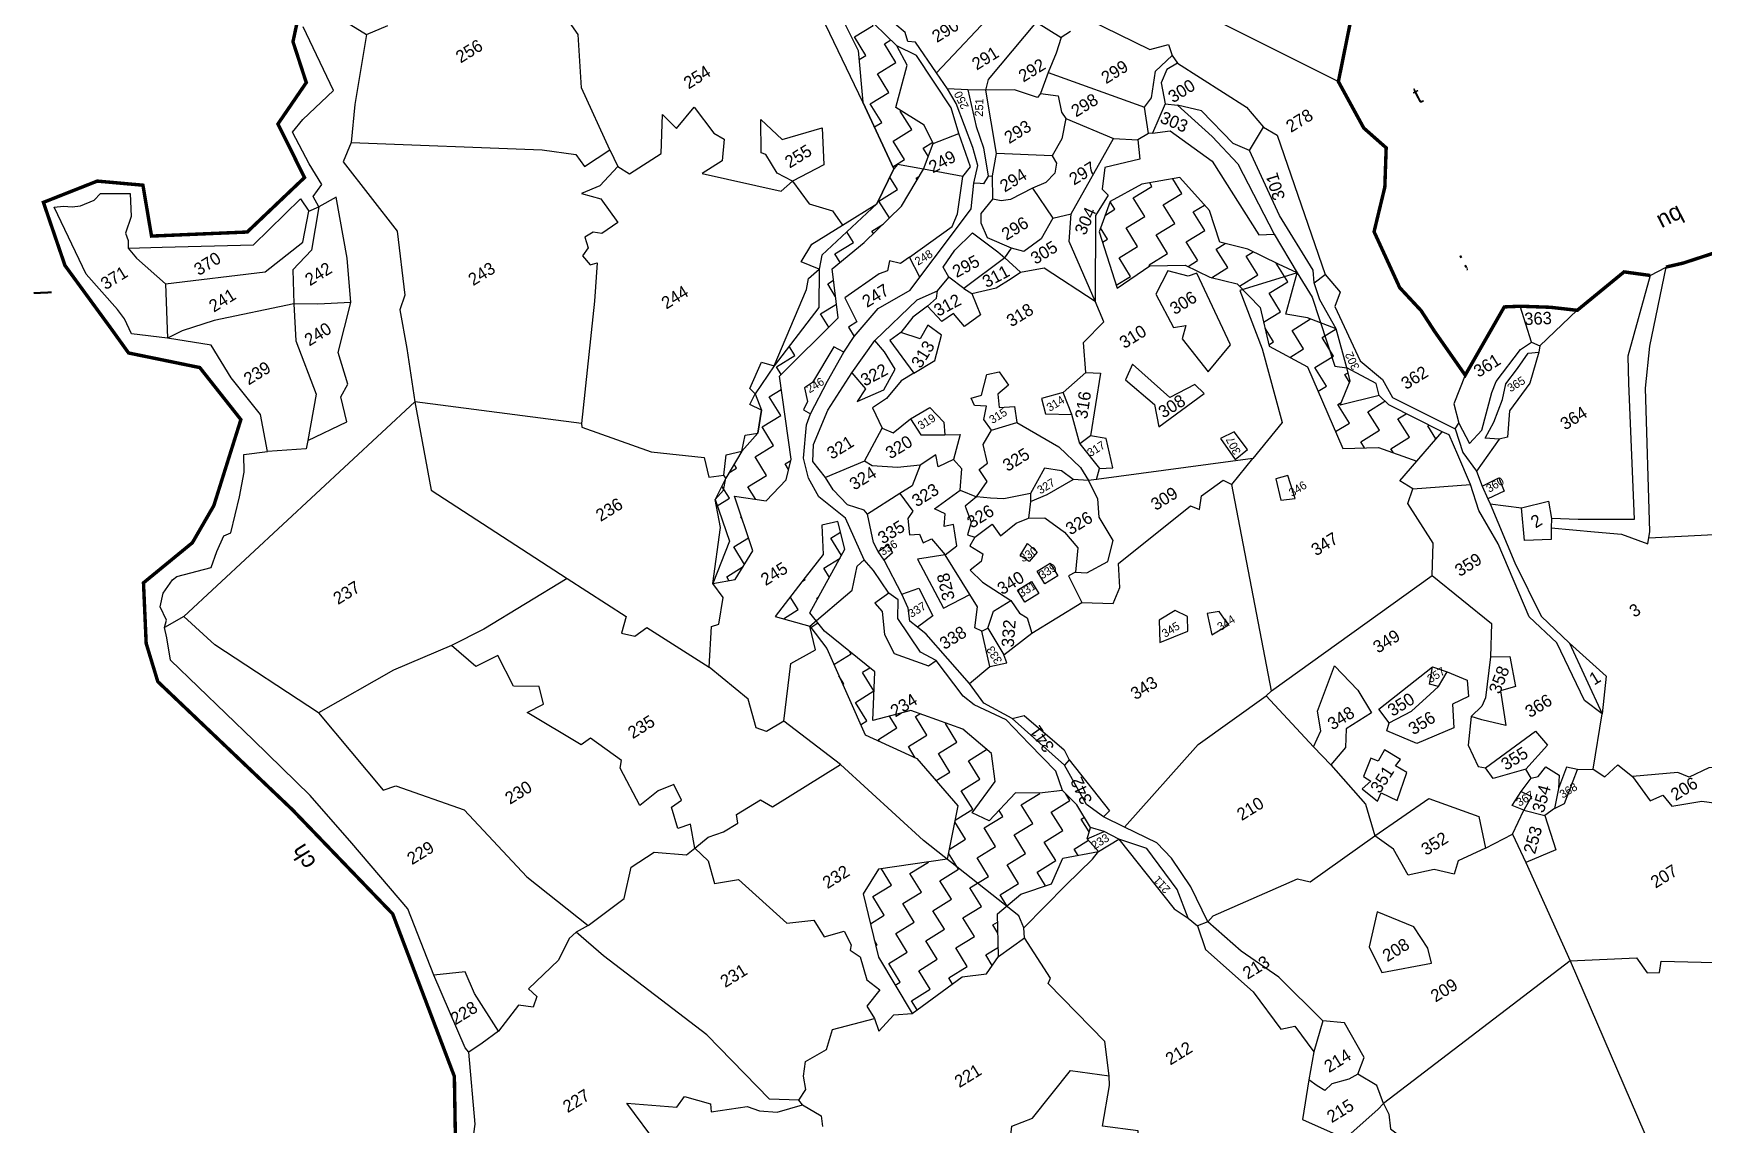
# Model space of a CAD drawing. Header units: metres. Extents: x 319666 to 326423, y 1825621 to 1831072.
# Drawn here: x 319708 to 322307, y 1828249 to 1829948 of the extents above; entities that cross this region are included whole.
import ezdxf

# ---------------------------------------------------------------- set-up
doc = ezdxf.new("R2010")
doc.units = ezdxf.units.M
doc.header["$MEASUREMENT"] = 0
doc.linetypes.add('DASHDOT', pattern=[1, 0.5, -0.25, 0, -0.25])
for name, color, linetype in [('OFF', 1, 'Continuous'), ('POLY_HATCH', 12, 'Continuous'), ('POLY_PARCEL', 6, 'Continuous'), ('POLY_ROAD', 30, 'Continuous'), ('POLY_WATER', 4, 'Continuous'), ('TEXT_MAPOUT', 7, 'Continuous'), ('TEXT_PARCEL', 7, 'Continuous'), ('V_BOUND_LINE', 7, 'Continuous'), ('V_BOUND_STREAM_LINE', 7, 'DASHDOT')]:
    doc.layers.add(name, color=color, linetype=linetype)
doc.styles.add('TEXT _PARCEL', font='', dxfattribs={"height": 0.18})
doc.styles.add('TEXT_MAP', font='', dxfattribs={"height": 0.25})
doc.styles.get('TEXT _PARCEL').set_extended_font_data('Kruti Dev 050')
doc.styles.get('TEXT_MAP').set_extended_font_data('Kruti Dev 050')
pattern_1 = [(32.31495, (321999.867, 1823241.34), (10.34383, 45.95512), [33.30817, -33.30817]), (122.31495, (322028.017, 1823259.144), (-45.95512, 10.34383), [33.30817, -33.30817])]

# ---------------------------------------------------------------- blocks, each defined once
blk = doc.blocks.new('qq')
at = {"layer": 'POLY_HATCH'}
h = blk.add_hatch(dxfattribs=at)
h.set_pattern_fill('ZIGZAG', color=256, scale=10.490761, angle=32.315, style=0)
h.set_pattern_definition(pattern_1)
h.paths.add_polyline_path([(320734.6, 1830087.2), (320726.6, 1830069.4), (320720.6, 1830008.6), (320734.9, 1829932), (320776.3, 1829920.6), (320855.5, 1829914.5), (320925.5, 1829967.6), (320977.2, 1829939.4), (321020.4, 1829855), (321028.3, 1829776.3), (321076.5, 1829674.6), (321051.1, 1829621), (320967.9, 1829541.6), (320964.2, 1829520.2), (320964.3, 1829461.5), (320897.3, 1829371.6), (320868.7, 1829328.5), (320878.5, 1829304), (320873.4, 1829268.8), (320848.9, 1829240.8), (320825.1, 1829199.2), (320809.3, 1829166.5), (320831.6, 1829103), (320807.1, 1829038.5), (320841.3, 1829044.8), (320867.8, 1829088.6), (320838.8, 1829171.8), (320887.1, 1829165.2), (320917.3, 1829197.8), (320924.4, 1829229.4), (320905.3, 1829356), (320994.1, 1829446), (320984, 1829520.9), (321032.7, 1829561.8), (321088.8, 1829617.7), (321121.8, 1829675), (321136.3, 1829714.4), (321122.4, 1829742.1), (321078.6, 1829768.5), (321095.3, 1829833.2), (321079.3, 1829862.8), (321027.2, 1829912), (320974.7, 1829970.2), (320923.9, 1830002.4), (320858.9, 1829981.3), (320843.4, 1830013.8), (320826.6, 1830030.5), (320813.1, 1830096.7), (320796.9, 1830116.9), (320802.1, 1830167.6), (320796.8, 1830208.2), (320801.3, 1830224.2), (320773.9, 1830261.6), (320756.3, 1830291.5), (320722.9, 1830303.6), (320801.8, 1830392.5), (320849.2, 1830420.3), (320843.8, 1830460.9), (320831.9, 1830490.5), (320799.9, 1830514.3), (320779.4, 1830487.8), (320727, 1830458.1), (320685.5, 1830320.1), (320672.9, 1830291.8), (320638.3, 1830239.5), (320624, 1830176.3), (320645.3, 1830105.1), (320680, 1830093.2)])
h = blk.add_hatch(dxfattribs=at)
h.set_pattern_fill('ZIGZAG', color=256, scale=10.490761, angle=32.315, style=0)
h.set_pattern_definition(pattern_1)
h.paths.add_polyline_path([(321235.5, 1828783), (321191.3, 1828820), (321111.4, 1828847.5), (321053.7, 1828831.8), (321056.2, 1828906.1), (320978.4, 1828967.5), (320955.9, 1828994.8), (321008.3, 1829092.9), (320997.1, 1829135.2), (320972.5, 1829129.4), (320975.1, 1829084.2), (320948, 1829048.9), (320902.6, 1828989), (320955.7, 1828974.9), (320982.5, 1828940.8), (321015.5, 1828868.1), (321042.1, 1828809.6), (321121.7, 1828774.2), (321185.2, 1828702.6), (321169.7, 1828621), (321064.6, 1828604.4), (321041.7, 1828566.6), (321066.2, 1828470.3), (321118.9, 1828384.5), (321194.6, 1828441.5), (321231.3, 1828446.5), (321249.8, 1828473), (321247.2, 1828538.4), (321282.7, 1828568.6), (321329.4, 1828585.2), (321346.2, 1828624.4), (321400.8, 1828635.2), (321383.1, 1828654.3), (321388.1, 1828671.9), (321366.6, 1828706), (321344.5, 1828727.6), (321309.6, 1828723.4), (321273, 1828723.6), (321233, 1828680.1), (321207, 1828692.3), (321241.7, 1828740.2)])
h.paths.add_polyline_path([(321469.3, 1829530.9), (321523.4, 1829532.7), (321561.1, 1829514.3), (321602.7, 1829505), (321638.4, 1829469.1), (321652.9, 1829410.2), (321711.6, 1829379.1), (321767.2, 1829255.2), (321821.3, 1829257), (321880.1, 1829236.7), (321918.3, 1829282.3), (321836.5, 1829322.3), (321821.8, 1829336.7), (321762.2, 1829321.4), (321777, 1829358.5), (321771.8, 1829378.3), (321754.6, 1829437.7), (321711, 1829454), (321677.6, 1829459.5), (321694.1, 1829522.6), (321665.7, 1829535.6), (321618.6, 1829557.9), (321575.9, 1829568.1), (321559.4, 1829616.2), (321513.8, 1829666.1), (321455.6, 1829655.3), (321407.7, 1829628.3), (321391.4, 1829582.2), (321419.7, 1829496.3)])
at = {"layer": 'OFF'}
for points in [[(321220.8, 1829665.4), (321227.3, 1829665.8)], [(322233.5, 1829524.5), (322257.6, 1829537.6)]]:
    blk.add_lwpolyline(points, dxfattribs=at)
at = {"layer": 'POLY_HATCH'}
blk.add_lwpolyline([(320977.2, 1829939.4), (321020.4, 1829855), (321028.3, 1829776.3), (321076.5, 1829674.6), (321051.1, 1829621), (320967.9, 1829541.6), (320964.2, 1829520.2), (320964.3, 1829461.5), (320897.3, 1829371.6), (320868.7, 1829328.5), (320878.5, 1829304), (320873.4, 1829268.8), (320848.9, 1829240.8), (320825.1, 1829199.2), (320809.3, 1829166.5), (320831.6, 1829103), (320807.1, 1829038.5), (320841.3, 1829044.8), (320867.8, 1829088.6), (320838.8, 1829171.8), (320887.1, 1829165.2), (320917.3, 1829197.8), (320924.4, 1829229.4), (320905.3, 1829356), (320994.1, 1829446), (320984, 1829520.9), (321032.7, 1829561.8), (321088.8, 1829617.7), (321121.8, 1829675), (321136.3, 1829714.4), (321122.4, 1829742.1), (321078.6, 1829768.5), (321095.3, 1829833.2), (321079.3, 1829862.8), (321027.2, 1829912)], dxfattribs=at)
for points in [[(321918.3, 1829282.3), (321836.5, 1829322.3), (321821.8, 1829336.7), (321762.2, 1829321.4), (321777, 1829358.5), (321771.8, 1829378.3), (321754.6, 1829437.7), (321711, 1829454), (321677.6, 1829459.5), (321694.1, 1829522.6), (321665.7, 1829535.6), (321618.6, 1829557.9), (321575.9, 1829568.1), (321559.4, 1829616.2), (321513.8, 1829666.1), (321455.6, 1829655.3), (321407.7, 1829628.3), (321391.4, 1829582.2), (321419.7, 1829496.3), (321469.3, 1829530.9), (321523.4, 1829532.7), (321561.1, 1829514.3), (321602.7, 1829505), (321638.4, 1829469.1), (321652.9, 1829410.2), (321711.6, 1829379.1), (321767.2, 1829255.2), (321821.3, 1829257), (321880.1, 1829236.7)], [(320972.5, 1829129.4), (320975.1, 1829084.2), (320948, 1829048.9), (320902.6, 1828989), (320955.7, 1828974.9), (320982.5, 1828940.8), (321015.5, 1828868.1), (321042.1, 1828809.6), (321121.7, 1828774.2), (321185.2, 1828702.6), (321169.7, 1828621), (321064.6, 1828604.4), (321041.7, 1828566.6), (321066.2, 1828470.3), (321118.9, 1828384.5), (321194.6, 1828441.5), (321231.3, 1828446.5), (321249.8, 1828473), (321247.2, 1828538.4), (321282.7, 1828568.6), (321329.4, 1828585.2), (321346.2, 1828624.4), (321400.8, 1828635.2), (321383.1, 1828654.3), (321388.1, 1828671.9), (321366.6, 1828706), (321344.5, 1828727.6), (321309.6, 1828723.4), (321273, 1828723.6), (321233, 1828680.1), (321207, 1828692.3), (321241.7, 1828740.2), (321235.5, 1828783), (321191.3, 1828820), (321111.4, 1828847.5), (321053.7, 1828831.8), (321056.2, 1828906.1), (320978.4, 1828967.5), (320955.9, 1828994.8), (321008.3, 1829092.9), (320997.1, 1829135.2)]]:
    blk.add_lwpolyline(points, close=True, dxfattribs=at)
at = {"layer": 'POLY_PARCEL'}
blk.add_line((321842.1, 1828836.4), (321826.5, 1828857.2), dxfattribs=at)
for points in [[(321118.3, 1829509.8), (321102.1, 1829540.1), (321166.8, 1829587.7), (321174.8, 1829607), (321182.3, 1829664.2), (321193.9, 1829679.1), (321175.1, 1829730), (321163.2, 1829768.7), (321109.5, 1829848.3), (321079.3, 1829862.8), (321027.2, 1829912), (321007.6, 1829988.1), (320949.6, 1830013.4), (320926.4, 1830019.7), (320943, 1830022.6), (321024, 1830006), (321038.6, 1830025.3), (321012.9, 1830046.5), (320923.5, 1830091.3), (320853.9, 1830199.7)], [(321076.5, 1829674.6), (321028.3, 1829776.3), (320957.1, 1829919.6), (320923.5, 1829931.4), (320855.5, 1829914.5), (320776.3, 1829920.6), (320734.9, 1829932), (320720.6, 1830008.6), (320726.6, 1830069.4), (320709.3, 1830073.5), (320690.9, 1830066.5), (320647.9, 1830055.2)], [(320642.3, 1829699.1), (320598.1, 1829793.1), (320592.3, 1829874.8), (320566.5, 1829910.7), (320523.3, 1830048.3), (320523.3, 1830048.3)], [(321199.2, 1829654.3), (321204.8, 1829681.3), (321196.7, 1829708.8), (321170.5, 1829775.6), (321157.1, 1829798.1), (321140.4, 1829822), (321107.5, 1829868.6), (321096, 1829869.6), (321091.4, 1829883.5), (321060, 1829909.3), (321030.1, 1829968.4), (321027.8, 1829985.4), (321051.8, 1830016.4), (321071.3, 1830012.1), (321152.7, 1829945.6), (321233.3, 1829923), (321265.1, 1829920.5), (321292, 1829901.4), (321330.2, 1829878.4)], [(321375.2, 1830029.9), (321395.6, 1830010.8), (321430.7, 1829979.6), (321493.5, 1829949.9), (321530.9, 1829909.7), (321579.3, 1829900.7), (321754.1, 1829815.5)], [(321233.3, 1829923), (321140.4, 1829822)], [(321370.6, 1829906.6), (321465.8, 1829861.6), (321493.8, 1829869.1), (321499.7, 1829852.6)], [(321215.7, 1829796.3), (321219.7, 1829812.6), (321292, 1829901.4)], [(321344.3, 1829887.3), (321330.2, 1829878.4)], [(320269, 1829871.3), (320252.5, 1829763.9), (320247.1, 1829705.8)], [(321330.2, 1829878.4), (321322.8, 1829854.3), (321310.7, 1829824.5)], [(321465.2, 1829732.8), (321458.6, 1829773.4), (321468.8, 1829787.3), (321474.6, 1829828.6), (321499.7, 1829852.6), (321508.1, 1829841), (321492, 1829831.1), (321483.3, 1829810.4), (321490.1, 1829778.8), (321471.2, 1829733.7)], [(321499.7, 1829852.6), (321508.1, 1829841)], [(321508.1, 1829841), (321614.2, 1829775.1), (321640.4, 1829744.4)], [(321310.7, 1829824.5), (321299.5, 1829792.5)], [(321310.7, 1829824.5), (321458.6, 1829773.4)], [(321188.2, 1829796.7), (321157.1, 1829798.1)], [(321215.7, 1829796.3), (321188.2, 1829796.7)], [(321188.2, 1829796.7), (321201.8, 1829740.6), (321213.4, 1829708.4), (321220.8, 1829665.4)], [(321299.5, 1829792.5), (321294.7, 1829786), (321259.5, 1829797.5), (321215.7, 1829796.3)], [(321227.3, 1829665.8), (321233.2, 1829699.7), (321215.7, 1829796.3)], [(321299.5, 1829792.5), (321326.2, 1829789.3), (321331.5, 1829764.4), (321338.6, 1829754.7)], [(321490.1, 1829778.8), (321508.6, 1829776.6)], [(320654.9, 1829673.6), (320672.9, 1829662.6), (320720.8, 1829694.5), (320722.6, 1829754.1), (320744, 1829732.9), (320770.8, 1829765.6), (320801, 1829726.3), (320817.1, 1829717.4), (320814.4, 1829684.1), (320783.7, 1829664.7), (320904.9, 1829638.6), (320921.9, 1829654.1)], [(321338.6, 1829754.7), (321332.7, 1829723.5), (321318.1, 1829697.2)], [(321338.6, 1829754.7), (321411.5, 1829724.6)], [(320921.9, 1829654.1), (320898.6, 1829666.2), (320880.7, 1829694.4), (320873.5, 1829696.9), (320872.4, 1829747.7), (320905.4, 1829718), (320966.7, 1829736.2), (320969.6, 1829679.7), (320921.9, 1829654.1)], [(321121.8, 1829675), (321136.3, 1829714.4), (321175.1, 1829730)], [(321465.2, 1829732.8), (321448.7, 1829723)], [(321471.2, 1829733.7), (321465.2, 1829732.8)], [(321471.2, 1829733.7), (321498, 1829737.7), (321562.6, 1829691.6), (321635, 1829579.9), (321658.6, 1829581.1)], [(321619.3, 1829708.7), (321640.4, 1829744.4)], [(321640.4, 1829744.4), (321661.7, 1829732.5), (321737.1, 1829520.6)], [(320247.1, 1829705.8), (320235.2, 1829676.3), (320319.3, 1829571.1), (320331.8, 1829473.4), (320324.6, 1829451.3), (320335.6, 1829392.1), (320348.7, 1829311)], [(320247.1, 1829705.8), (320539.1, 1829697.9), (320590.9, 1829691.2), (320604.2, 1829673), (320642.3, 1829699.1)], [(321348.3, 1829609), (321411.5, 1829724.6)], [(321448.7, 1829723), (321451.9, 1829693.8), (321398.8, 1829680.1), (321394.9, 1829647.4), (321404.6, 1829638.3), (321385.5, 1829607), (321386.1, 1829475.8)], [(321411.5, 1829724.6), (321448.7, 1829723)], [(320642.3, 1829699.1), (320654.9, 1829673.6)], [(321121.8, 1829675), (321082, 1829681.6), (321076.5, 1829674.6)], [(321318.1, 1829697.2), (321233.2, 1829699.7)], [(321318.1, 1829697.2), (321325, 1829686.4), (321322.6, 1829670.7), (321308.9, 1829656.4), (321288.9, 1829647.5)], [(320654.9, 1829673.6), (320627.8, 1829644.1), (320600.2, 1829632), (320629.8, 1829624.2), (320656.1, 1829588.1), (320631.8, 1829571), (320618.2, 1829572.9), (320605.6, 1829565), (320611, 1829549.2), (320602.3, 1829536.7), (320614.5, 1829523.1), (320624.9, 1829526.1), (320621.4, 1829467.6), (320604, 1829280.6)], [(320921.9, 1829654.1), (320948.1, 1829619.7), (320983.8, 1829609.4), (320999, 1829588)], [(320999, 1829588), (321051.1, 1829621), (321076.5, 1829674.6)], [(321182.3, 1829664.2), (321121.8, 1829675)], [(321288.9, 1829647.5), (321255.4, 1829630.1), (321240.9, 1829627.6), (321228.5, 1829630.3)], [(321288.9, 1829647.5), (321320.4, 1829602.2)], [(319966.3, 1829487.2), (320118, 1829506.9), (320175.4, 1829553), (320184, 1829600.4)], [(320199, 1829607.4), (320188.7, 1829541), (320160.2, 1829510.4), (320162.4, 1829458.3)], [(320225.5, 1829622.4), (320199, 1829607.4)], [(320249.5, 1829461.4), (320243, 1829529.4), (320225.5, 1829622.4), (320225.5, 1829622.4)], [(321320.4, 1829602.2), (321302.8, 1829570.2), (321276.3, 1829550.7), (321257.5, 1829555.3)], [(321320.4, 1829602.2), (321348.3, 1829609)], [(321386.1, 1829475.8), (321345.7, 1829566.6), (321348.3, 1829609)], [(320822, 1829204.1), (320825.3, 1829235), (320848.9, 1829240.8), (320853.8, 1829265.6), (320873.4, 1829268.8), (320878.5, 1829304), (320860.8, 1829312.1), (320868.7, 1829328.5), (320860.1, 1829336.7), (320877.7, 1829377.4), (320897.3, 1829371.6), (320945.2, 1829488.9), (320948.3, 1829505.6), (320964.2, 1829520.2), (320936.7, 1829531.2), (320952.6, 1829558.4), (320999, 1829588)], [(319908.7, 1829541), (319921.3, 1829525.9), (319966.3, 1829487.2)], [(321102.1, 1829540.1), (321088.2, 1829530.3), (321071.3, 1829534.1), (321068.7, 1829518.7), (321055.7, 1829514), (321003.7, 1829476.8), (321022.6, 1829440.2), (321009.8, 1829432.2), (321018.6, 1829418.1)], [(321247.6, 1829540.9), (321185.7, 1829493)], [(321247.6, 1829540.9), (321271.6, 1829518.9), (321307.9, 1829525.8), (321386.1, 1829475.8), (321386.1, 1829475.8)], [(321520, 1829419.9), (321560.3, 1829369.7), (321593.5, 1829411.5), (321540.9, 1829520.2), (321527.7, 1829515.6), (321497, 1829523.6), (321479, 1829487.7), (321506.4, 1829436.9), (321525.1, 1829440.2), (321520, 1829419.9)], [(321694.1, 1829522.6), (321607.1, 1829494.9), (321642.1, 1829406), (321673.9, 1829293.6), (321629.9, 1829238.1)], [(321185.7, 1829493), (321162.4, 1829510.1)], [(321198, 1829485.6), (321234.8, 1829494.7), (321257.8, 1829509.2), (321271.6, 1829518.9)], [(321720.4, 1829507.8), (321737.1, 1829520.6)], [(319966.3, 1829487.2), (319970.1, 1829404.2)], [(321130.2, 1829465.4), (321144.1, 1829478), (321145.1, 1829488.9)], [(321198, 1829485.6), (321211.2, 1829453.2), (321186.9, 1829435.3), (321170.1, 1829454.7), (321152.3, 1829442.5), (321130.2, 1829465.4)], [(321185.7, 1829493), (321198, 1829485.6)], [(321373.2, 1829366.8), (321369, 1829412.4), (321400, 1829444.3), (321386.1, 1829475.8)], [(322053.4, 1829420.5), (322035.6, 1829475.3)], [(320162.4, 1829458.3), (320162.4, 1829458.3), (320041.3, 1829431.8), (319992.3, 1829415.6), (319970.1, 1829404.2)], [(320249.5, 1829461.4), (320199, 1829458.4), (320162.4, 1829458.3)], [(320162.4, 1829458.3), (320166.1, 1829402.1), (320198, 1829321), (320186.1, 1829249.8)], [(320186.1, 1829249.8), (320245.3, 1829278.9), (320235.8, 1829317.3), (320246.4, 1829336.5), (320230.8, 1829384.7), (320249.5, 1829461.4), (320249.5, 1829461.4)], [(321130.2, 1829465.4), (321108.2, 1829448.7), (321090.1, 1829424.9)], [(322053.4, 1829420.5), (322066.2, 1829415.1), (322122.7, 1829470)], [(321090.1, 1829424.9), (321073.4, 1829412.4), (321110.3, 1829363)], [(321110.3, 1829363), (321142.6, 1829382.4), (321152, 1829421.5), (321130.9, 1829436.5), (321119.7, 1829415.5), (321090.1, 1829424.9)], [(321952.7, 1829369.1), (321935.8, 1829325.3), (321943.5, 1829295.8), (321943.5, 1829295.8), (321960.4, 1829264.6), (321979.2, 1829285.1), (321993.4, 1829343.1), (322000.2, 1829359.9), (322036.5, 1829409.1), (322053.4, 1829420.5)], [(321003.3, 1829394.1), (320988.1, 1829401.7), (320955.8, 1829347.2), (320943.7, 1829338.8), (320948.8, 1829318.1), (320942.7, 1829304.9), (320953.6, 1829298.9)], [(321015.6, 1829362.5), (321037, 1829338.1), (321024.7, 1829318.6), (321065.1, 1829337), (321082.1, 1829368.5), (321065.4, 1829394.9), (321050.2, 1829412.4)], [(322005.7, 1829272.1), (321984.1, 1829272.9), (321997.3, 1829297.6), (322009.9, 1829332.4), (322014.8, 1829356.6), (322032.5, 1829380.3), (322048.4, 1829403.8), (322064.6, 1829405.4)], [(322064.6, 1829405.4), (322051.5, 1829357.8), (322020.7, 1829315.2), (322018.2, 1829275.2), (322005.7, 1829272.1)], [(322066.2, 1829415.1), (322064.6, 1829405.4)], [(321110.3, 1829363), (321091.4, 1829351), (321069, 1829323.6), (321047.8, 1829309.2), (321063.3, 1829278.5)], [(321230.1, 1829277.2), (321218, 1829293.3), (321222.1, 1829313.8), (321203.7, 1829314.5), (321198.6, 1829325.5), (321214.3, 1829330.6), (321221.9, 1829362), (321240.9, 1829366.4), (321255.5, 1829346.3), (321239, 1829332.1), (321241.3, 1829311.8), (321264.9, 1829313.5), (321268.8, 1829289.4)], [(321338.9, 1829335.7), (321373.2, 1829366.8)], [(321373.2, 1829366.8), (321395.6, 1829365.9), (321381.5, 1829269.9)], [(321338.9, 1829335.7), (321306.1, 1829326.3), (321312.4, 1829302.8), (321352.3, 1829302.5)], [(321352.3, 1829302.5), (321338.9, 1829335.7)], [(320348.7, 1829311), (320348.7, 1829311), (319999.6, 1828979), (319999.6, 1828979)], [(320604, 1829280.6), (320348.7, 1829311), (320348.7, 1829311)], [(320348.7, 1829311), (320375.3, 1829176.1), (320584.4, 1829043.6)], [(321063.3, 1829278.5), (321079.9, 1829271.6), (321106.2, 1829293)], [(321106.2, 1829293), (321135.7, 1829310.7), (321157.4, 1829288.4), (321158.9, 1829269.5)], [(321106.2, 1829293), (321122.4, 1829268.9), (321158.9, 1829269.5)], [(321365.4, 1829257.9), (321352.3, 1829302.5)], [(321938, 1829286.8), (321943.5, 1829295.8)], [(320604, 1829280.6), (320604.2, 1829274.8), (320710.9, 1829238.6), (320791.8, 1829230.4), (320799, 1829200.6), (320822, 1829204.1)], [(321036.5, 1829227.6), (321063.3, 1829278.5)], [(321158.9, 1829269.5), (321182.2, 1829270.1), (321172.4, 1829231.7)], [(321208.2, 1829175.2), (321224.3, 1829198.9), (321211.8, 1829216.8), (321224.6, 1829226.8), (321217.5, 1829255.1), (321230.1, 1829277.2)], [(321230.1, 1829277.2), (321268.8, 1829289.4)], [(321268.8, 1829289.4), (321333, 1829252.6), (321366.7, 1829221.7), (321379, 1829201.8)], [(321381.5, 1829269.9), (321365.4, 1829257.9)], [(321395.8, 1829220.3), (321415.8, 1829221.6), (321405.6, 1829266.2), (321381.5, 1829269.9)], [(321874.4, 1829194.4), (321854.8, 1829206.6), (321918.3, 1829282.3)], [(322005.7, 1829272.1), (321971.7, 1829222.8)], [(320186.1, 1829249.8), (320183.9, 1829237), (320124.6, 1829232.6)], [(321365.4, 1829257.9), (321395.8, 1829220.3)], [(321036.5, 1829227.6), (320977.4, 1829201.9)], [(321121.6, 1829222.3), (321087.1, 1829218.4), (321048.7, 1829220.7), (321036.5, 1829227.6)], [(321121.6, 1829222.3), (321110.1, 1829191), (321091.3, 1829178.7)], [(321172.4, 1829231.7), (321149.5, 1829220.1), (321145.5, 1829238.3), (321121.6, 1829222.3)], [(321183.1, 1829184.9), (321185.2, 1829217.5), (321172.4, 1829231.7)], [(321355.5, 1829203.1), (321337.6, 1829216.3), (321311.7, 1829219.8), (321290.8, 1829181.1)], [(321629.9, 1829238.1), (321391.3, 1829203.5)], [(321391.3, 1829203.5), (321395.8, 1829220.3)], [(321598.3, 1829198.2), (321629.9, 1829238.1)], [(320802.7, 1828910.3), (320805.5, 1828972.6), (320816.8, 1828976.3), (320823.1, 1829016.8), (320807.1, 1829038.5), (320817.9, 1829124.1), (320809.3, 1829166.5), (320821.7, 1829181.1), (320825.1, 1829199.2), (320822, 1829204.1)], [(321290.9, 1829168.8), (321316.2, 1829179.8), (321355.5, 1829203.1)], [(321379, 1829201.8), (321355.5, 1829203.1)], [(321360.7, 1829061.6), (321378.1, 1829061), (321409.9, 1829078.2), (321417.8, 1829110.7), (321396.2, 1829146.2), (321393.8, 1829174), (321379, 1829201.8)], [(321370.7, 1829015.5), (321418.6, 1829014.6), (321428.7, 1829039), (321426.5, 1829075.5), (321535.1, 1829164.9), (321548.9, 1829159.4), (321551.9, 1829180.2), (321584.7, 1829204.7), (321598.3, 1829198.2)], [(321391.3, 1829203.5), (321379, 1829201.8)], [(321662, 1828883.5), (321598.3, 1829198.2)], [(321905.6, 1829062.3), (321906.3, 1829111.8), (321867.3, 1829172), (321874.4, 1829194.4)], [(321874.4, 1829194.4), (321962.4, 1829202)], [(321980.6, 1829199.8), (322005.6, 1829212.8), (322014, 1829192.7), (321989.4, 1829180.5)], [(321091.3, 1829178.7), (321042.3, 1829146.6)], [(321091.3, 1829178.7), (321111.4, 1829151.9)], [(321161.4, 1829086), (321179, 1829100), (321173.6, 1829132.6), (321159.5, 1829129.3), (321160.5, 1829148.8), (321144.6, 1829155.9), (321183.1, 1829184.9)], [(321183.1, 1829184.9), (321208.2, 1829175.2)], [(321208.2, 1829175.2), (321191, 1829160.5), (321200.6, 1829136.3), (321195, 1829116.7), (321195, 1829116.7), (321206.5, 1829113.6)], [(321290.8, 1829181.1), (321249.9, 1829172.5), (321229.7, 1829173), (321208.2, 1829175.2)], [(321290.9, 1829168.8), (321288.1, 1829143.4)], [(321290.8, 1829181.1), (321290.9, 1829168.8)], [(321993.2, 1829172.7), (322041.1, 1829167.4)], [(322041.1, 1829167.4), (322082, 1829178), (322086.8, 1829151.4)], [(322086.3, 1829137.5), (322086.5, 1829119.2), (322046.2, 1829117.7), (322041.1, 1829167.4)], [(321111.4, 1829151.9), (321104, 1829140.8), (321106.5, 1829115.9), (321121.8, 1829117.1), (321127.5, 1829103.7), (321140.5, 1829110), (321161.4, 1829086)], [(321206.5, 1829113.6), (321232.5, 1829133.8), (321245.8, 1829115.7), (321269.4, 1829135.4), (321288.1, 1829143.4)], [(321288.1, 1829143.4), (321313.2, 1829144.1), (321343.1, 1829122.4), (321363.8, 1829098.6), (321360.7, 1829061.6)], [(322235.7, 1829123.5), (322235.7, 1829123.5), (322335.8, 1829129.9)], [(321059.1, 1829089.8), (321073.5, 1829100.4), (321081.2, 1829088.3), (321068.2, 1829076.5)], [(321206.5, 1829113.6), (321198.8, 1829100.2), (321218.8, 1829088.2), (321216.7, 1829076.5), (321199.7, 1829062.9), (321218.8, 1829044.7), (321262.6, 1829017.3)], [(320918, 1828829), (320927.3, 1828917.1), (320964.9, 1828938.6), (320955.7, 1828974.9), (321019.8, 1829030.2), (321027.4, 1829066.9), (321038, 1829077.1)], [(321161.4, 1829086), (321119.4, 1829079), (321160, 1829004.4), (321199.6, 1829025.7)], [(321199.6, 1829025.7), (321161.4, 1829086)], [(320584.4, 1829043.6), (320458.2, 1828964.7), (320409.2, 1828939.1)], [(320584.4, 1829043.6), (320675.1, 1828986.5), (320668.3, 1828961.1), (320688.8, 1828956.5), (320706.9, 1828969.7), (320802.7, 1828910.3)], [(321360.7, 1829061.6), (321350.3, 1829055.7), (321370.7, 1829015.5)], [(321662, 1828883.5), (321905.6, 1829062.3), (321905.6, 1829062.3)], [(321905.6, 1829062.3), (321997.2, 1828990.1), (321996.2, 1828939)], [(321075.9, 1829026.3), (321055, 1829010.8), (321066.2, 1828998.5), (321070.1, 1828963.4), (321085.2, 1828934.2), (321137.9, 1828915.9), (321149.6, 1828924.4)], [(321096, 1829025), (321121.8, 1829034.5), (321143.8, 1828992.3), (321120.3, 1828974.8)], [(321218.8, 1828969.8), (321207.9, 1828975.1), (321211.5, 1829006.8), (321199.6, 1829025.7)], [(321228, 1828974.6), (321236.2, 1829000.6), (321262.6, 1829017.3)], [(321262.6, 1829017.3), (321275.7, 1828998.2), (321287.9, 1828990.8), (321294.9, 1828967.6)], [(321294.9, 1828967.6), (321370.7, 1829015.5)], [(319999.6, 1828979), (319970.3, 1828962)], [(320207.1, 1828834.2), (320207.1, 1828834.2), (320047.3, 1828936), (319999.6, 1828979)], [(321218.8, 1828969.8), (321228, 1828974.6)], [(321231.7, 1828916.3), (321218.8, 1828969.8)], [(321228, 1828974.6), (321252.6, 1828934.2)], [(321252.6, 1828934.2), (321294.9, 1828967.6)], [(322116.6, 1828961.6), (322172.8, 1828911.6), (322167.6, 1828854.1)], [(320409.2, 1828939.1), (320320.7, 1828900.7), (320207.1, 1828834.2)], [(320784.2, 1828633.8), (320777.1, 1828670.1), (320757.9, 1828663.2), (320747.7, 1828695.9), (320763, 1828706.9), (320750.7, 1828730.5), (320726.8, 1828720.6), (320699.3, 1828698), (320668.8, 1828754.5), (320670.6, 1828766.1), (320623, 1828800), (320608.7, 1828789.6), (320525.7, 1828838.1), (320550.2, 1828851), (320543.5, 1828878.1), (320504.3, 1828878.1), (320480.1, 1828924.6), (320446.6, 1828907.3), (320446.6, 1828907.3), (320409.2, 1828939.1)], [(321996.2, 1828939), (322025.3, 1828940.2), (322034.7, 1828894.3), (322011.8, 1828887.5), (322020.7, 1828834.4), (321984, 1828842.6), (321967.3, 1828847.6)], [(321996.2, 1828939), (321988.9, 1828876.6)], [(320918, 1828829), (320891.7, 1828812.9), (320875.5, 1828818.6), (320863, 1828861.9), (320802.7, 1828910.3)], [(321200.7, 1828889.8), (321231.7, 1828916.3)], [(321231.7, 1828916.3), (321257.4, 1828922.1), (321252.6, 1828934.2)], [(321727.3, 1828798.7), (321738.1, 1828823.3), (321732.8, 1828853.2), (321757.9, 1828922.6), (321793.9, 1828885.8), (321815.4, 1828851.8), (321776.8, 1828826.6), (321776.1, 1828798.1), (321754, 1828771.3)], [(321826.5, 1828857.2), (321907.5, 1828922.9)], [(321929.9, 1828915.7), (321960.9, 1828903.1), (321963.1, 1828878.1), (321939, 1828866.3), (321941.3, 1828830.3), (321884.7, 1828805.5), (321838.8, 1828824.2), (321842.1, 1828836.4)], [(321916.9, 1828893.1), (321903.1, 1828896.2), (321907.5, 1828922.9)], [(321907.5, 1828922.9), (321929.9, 1828915.7)], [(321916.9, 1828893.1), (321929.9, 1828915.7)], [(321842.1, 1828836.4), (321876.5, 1828854.8), (321904.3, 1828880.9), (321916.9, 1828893.1)], [(321439.6, 1828673), (321551.1, 1828800.6), (321654.1, 1828875.9)], [(321654.1, 1828875.9), (321662, 1828883.5)], [(321654.1, 1828875.9), (321727.3, 1828798.7)], [(321988.9, 1828876.6), (321983.4, 1828863.7), (321967.3, 1828847.6), (321963.6, 1828803.6), (321978.8, 1828771.4), (321990.4, 1828769.3)], [(320207.1, 1828834.2), (320306.9, 1828716.9), (320326.1, 1828723.8), (320431, 1828688.2), (320527.8, 1828586.8), (320622.6, 1828513.5)], [(321266.7, 1828837.2), (321284.7, 1828841.9), (321346.2, 1828789.8), (321354.4, 1828774.6)], [(322154.8, 1828769.1), (322167.6, 1828854.1)], [(321004.9, 1828763.8), (320918, 1828829)], [(321990.4, 1828769.3), (322065.8, 1828826.4), (322084.4, 1828805), (322051.6, 1828768.1)], [(321727.3, 1828798.7), (321754, 1828771.3)], [(320784.2, 1828633.8), (320804, 1828650.5), (320827.5, 1828658.8), (320849, 1828672.4), (320849, 1828672.4), (320847.2, 1828685.6), (320883.6, 1828708.7), (320902.1, 1828698.1), (321004.9, 1828763.8)], [(321287.8, 1828517.5), (321280.1, 1828535.7), (321133.2, 1828649.2), (321004.9, 1828763.8)], [(321354.4, 1828774.6), (321347, 1828766.5)], [(321354.4, 1828774.6), (321416.7, 1828697.3), (321407.5, 1828688.1)], [(321754, 1828771.3), (321807.8, 1828711.8), (321822.3, 1828663.6)], [(322051.6, 1828768.1), (322002.3, 1828753.1), (321990.4, 1828769.3)], [(322060.1, 1828754.6), (322051.6, 1828768.1)], [(322060.1, 1828754.6), (322070.8, 1828757.2), (322082.1, 1828771.9), (322102.9, 1828759.7), (322102.1, 1828739.2)], [(322096.1, 1828708.6), (322111.7, 1828716.5), (322131, 1828768.5)], [(322131, 1828768.5), (322113.7, 1828772), (322102.1, 1828739.2)], [(322131, 1828768.5), (322154.8, 1828769.1)], [(322154.8, 1828769.1), (322172.4, 1828757.6), (322192.2, 1828776.3), (322215.1, 1828758.5)], [(322355.6, 1828775.7), (322331.1, 1828773.2), (322301.2, 1828758.4), (322284.3, 1828765.6), (322215.1, 1828758.5)], [(322215.1, 1828758.5), (322242.5, 1828721.6), (322261.5, 1828730.8), (322275.6, 1828714.1), (322321.3, 1828722.4), (322347, 1828718.7), (322382.7, 1828711.1), (322392.6, 1828737.9)], [(322049.4, 1828705.2), (322031.7, 1828712.5), (322044.9, 1828734)], [(322044.9, 1828734), (322060.1, 1828754.6)], [(322044.9, 1828734), (322060.8, 1828726.3), (322049.4, 1828705.2)], [(322102.1, 1828739.2), (322096.1, 1828708.6)], [(321822.3, 1828663.6), (321904, 1828721.6), (321981.1, 1828695.2), (321991.6, 1828646.9)], [(322096.1, 1828708.6), (322081.8, 1828697.5)], [(322032.8, 1828668.6), (322049.4, 1828705.2)], [(322049.4, 1828705.2), (322081.8, 1828697.5)], [(322081.8, 1828697.5), (322099, 1828645.2), (322053.6, 1828625.6)], [(321400.8, 1828635.2), (321383.1, 1828654.3), (321408.8, 1828666)], [(321568.7, 1828529.6), (321576.6, 1828538.7), (321704.8, 1828596.6), (321724.5, 1828592.2), (321822.3, 1828663.6)], [(321991.6, 1828646.9), (321950.2, 1828627.1), (321944.3, 1828606.5), (321913.5, 1828613.4), (321873.9, 1828604.1), (321851.1, 1828643.5), (321822.3, 1828663.6)], [(321991.6, 1828646.9), (322032.8, 1828668.6)], [(322032.8, 1828668.6), (322053.6, 1828625.6)], [(320622.6, 1828513.5), (320676.8, 1828555.5), (320686.9, 1828603.6), (320721.8, 1828627), (320771.3, 1828623.1), (320784.2, 1828633.8)], [(320784.2, 1828633.8), (320804.7, 1828614.3), (320814.6, 1828580.1), (320851.2, 1828586.3), (320925.6, 1828520.4), (320966.8, 1828525.5), (320982.8, 1828500.3), (321013.6, 1828509.4), (321024.2, 1828488.7), (321023, 1828480.1), (321038.4, 1828470.2), (321048.9, 1828435.1), (321068.8, 1828420.2), (321049.5, 1828394.9), (321061.3, 1828376.5)], [(321287.8, 1828517.5), (321351.4, 1828583.4), (321391.3, 1828623.2), (321400.8, 1828635.2)], [(321400.8, 1828635.2), (321431.4, 1828654.5)], [(321431.4, 1828654.5), (321517.2, 1828548.9), (321538.8, 1828534.9)], [(322053.6, 1828625.6), (322122.9, 1828476.1)], [(321538.8, 1828534.9), (321553, 1828523.3)], [(321568.7, 1828529.6), (321553, 1828523.3)], [(321746.1, 1828380.5), (321678, 1828446.3), (321620, 1828485.1), (321568.7, 1828529.6)], [(320604.2, 1828503.3), (320593.3, 1828493.7), (320577.7, 1828460.4), (320532.5, 1828416.1), (320545.1, 1828404.5), (320539.8, 1828388), (320517.2, 1828390.7), (320487.3, 1828350.7)], [(320622.6, 1828513.5), (320604.2, 1828503.3)], [(320946.9, 1828250.5), (320902.1, 1828251.6), (320805.5, 1828348.5), (320646.3, 1828467.8), (320604.2, 1828503.3)], [(321061.3, 1828376.5), (321068, 1828356.9), (321090.6, 1828382.5), (321118.9, 1828384.5), (321194.6, 1828441.5), (321231.3, 1828446.5), (321249.8, 1828473), (321289, 1828502.1)], [(321289, 1828502.1), (321287.8, 1828517.5)], [(321420.5, 1828292.9), (321413.2, 1828345), (321326, 1828432.8), (321329.4, 1828441), (321289, 1828502.1)], [(321553, 1828523.3), (321565.4, 1828487.4), (321639.2, 1828423.6), (321682.1, 1828366.7), (321703.1, 1828371.4), (321732.6, 1828332.8)], [(322122.9, 1828476.1), (322224.1, 1828481.6), (322240.4, 1828459.2), (322259.2, 1828459.5), (322261.9, 1828477), (322525.4, 1828473.5)], [(322122.9, 1828476.1), (322122.9, 1828476.1), (321840.2, 1828255), (321840.2, 1828255)], [(322122.9, 1828476.1), (322259.5, 1828168.6), (322259.5, 1828168.6), (322280.4, 1828143.8), (322293.8, 1828060.5)], [(320487.3, 1828350.7), (320449.7, 1828407.9), (320435.5, 1828440.7), (320387.3, 1828435.2)], [(320946.9, 1828250.5), (320957.7, 1828266.5), (320953.9, 1828286.9), (320956.8, 1828309.3), (320988.3, 1828328), (320997.3, 1828358.8), (321061.3, 1828376.5)], [(321746.1, 1828380.5), (321732.6, 1828332.8)], [(321800.1, 1828299.2), (321809.6, 1828324.8), (321779, 1828377.3), (321746.1, 1828380.5)], [(320487.3, 1828350.7), (320462.3, 1828332.3), (320442, 1828318.1)], [(321732.6, 1828332.8), (321725.7, 1828289.7)], [(321195.7, 1828055.2), (321213.4, 1828059), (321223.4, 1828103.3), (321257.9, 1828107.2), (321268.5, 1828172.4), (321272.8, 1828214.1), (321304, 1828226.5), (321361.4, 1828300), (321420.5, 1828292.9)], [(321800.1, 1828299.2), (321786.9, 1828291.7), (321761, 1828283.9), (321750.3, 1828273.7), (321738.3, 1828280.6), (321725.7, 1828289.7)], [(321840.2, 1828255), (321829.4, 1828282.6), (321800.1, 1828299.2)], [(321605.6, 1828032.9), (321576.6, 1828071.9), (321551.8, 1828096.3), (321566.5, 1828133.9), (321463.6, 1828157.1), (321465.8, 1828209.2), (321411.2, 1828215.7), (321421.4, 1828278), (321420.5, 1828292.9)], [(321725.7, 1828289.7), (321716.8, 1828229.3), (321782, 1828200.8)], [(320733.5, 1828178.4), (320684.6, 1828243.1), (320760.8, 1828237.8), (320772.2, 1828254.1), (320812.3, 1828243.2), (320813.1, 1828231.1), (320868, 1828239.7), (320886.9, 1828233.4), (320914.3, 1828231.4), (320952.5, 1828243.1)], [(320952.5, 1828243.1), (320946.9, 1828250.5)], [(321782, 1828200.8), (321831.4, 1828245.9), (321840.2, 1828255)], [(321840.2, 1828255), (321848.1, 1828238.5), (321850.9, 1828216.4), (321905.3, 1828176.4), (321918.8, 1828148.4)], [(320952.5, 1828243.1), (320981.3, 1828226.7), (320983.4, 1828210.7)]]:
    blk.add_lwpolyline(points, dxfattribs=at)
for points in [[(321434, 1829356.1), (321478.4, 1829318.9), (321485.8, 1829284.8), (321554.3, 1829336.6), (321540, 1829350.3), (321501.7, 1829329.9), (321444.2, 1829380.5)], [(321580, 1829268.3), (321603, 1829236.5), (321621.6, 1829252), (321600.9, 1829278.7)], [(321665.3, 1829207.7), (321673, 1829175), (321694.8, 1829178), (321683.5, 1829212.8)], [(321275.8, 1829086.3), (321286.9, 1829104.7), (321301.9, 1829091.5), (321290, 1829077.3)], [(321302.3, 1829062.4), (321321.9, 1829074.8), (321333.9, 1829055.9), (321314.3, 1829043.5)], [(321272.5, 1829033.1), (321293.5, 1829046.4), (321305, 1829028.2), (321284.1, 1829014.9)], [(321490.6, 1828955.6), (321533.5, 1828973.3), (321532.8, 1828995.6), (321513.7, 1829004.7), (321489.5, 1828989.5)], [(321562.8, 1829000.5), (321569.9, 1828968.1), (321595.5, 1828983.5), (321580.9, 1829004.1)], [(321802.1, 1828735.5), (321826, 1828716.6), (321831.5, 1828729.4), (321855.6, 1828718.3), (321870.4, 1828760.8), (321852.9, 1828771), (321860.3, 1828780.8), (321835.9, 1828795.1), (321826.3, 1828778), (321814.9, 1828782.6), (321803.8, 1828754.4), (321815.2, 1828747.1)], [(321883.4, 1828525.5), (321827, 1828547.9), (321815.5, 1828494.2), (321835.1, 1828454.9), (321911, 1828470.2), (321905.1, 1828492.8)]]:
    blk.add_lwpolyline(points, close=True, dxfattribs=at)
at = {"layer": 'POLY_ROAD'}
for points in [[(322086.3, 1829137.5), (322153, 1829131.9), (322193.9, 1829128.7), (322234.2, 1829114.4), (322237.2, 1829133.5), (322228.4, 1829352), (322234.2, 1829416.6), (322257.6, 1829537.6)], [(322233.5, 1829524.5), (322201, 1829400.7), (322202.2, 1829359.5), (322212.9, 1829151.5), (322127.4, 1829150.2), (322086.8, 1829151.4)], [(322086.8, 1829151.4), (322086.3, 1829137.5)]]:
    blk.add_lwpolyline(points, dxfattribs=at)
at = {"layer": 'POLY_WATER'}
for points in [[(320444.1, 1828137.4), (320453.3, 1828208.5), (320442, 1828318.1), (320436.3, 1828324.9), (320387.3, 1828435.2), (320346.5, 1828536.1), (320259.8, 1828635.6), (320195.5, 1828707.7), (320107.9, 1828791), (319979.8, 1828912.3), (319974, 1828946.2), (319970.3, 1828962), (319973.2, 1828973.2), (319963.3, 1828993.6), (319967.5, 1829014.1), (319981.7, 1829035), (319988.3, 1829039.9), (320040.7, 1829054.5), (320049, 1829079), (320059.4, 1829103), (320070, 1829107.5), (320082.5, 1829162.9), (320089.2, 1829200.5), (320088.4, 1829227.5), (320124.6, 1829232.6), (320113.6, 1829289), (320067.9, 1829344.7), (320036.9, 1829393.8), (319970.1, 1829404.2), (319915.2, 1829409.8), (319904.1, 1829433), (319893.2, 1829446.9), (319844.8, 1829500.3), (319794.9, 1829602.3), (319809.3, 1829603.7), (319822.3, 1829602.9), (319835, 1829604.7), (319855.8, 1829613.7), (319865.3, 1829623.9), (319910.9, 1829624.3), (319912.8, 1829589.4), (319904, 1829563.7), (319908.3, 1829552.6), (319908.7, 1829541), (319960.2, 1829543.1), (320099.8, 1829547.9), (320170.8, 1829619.1), (320184, 1829600.4), (320199, 1829607.4), (320190.1, 1829622.9), (320203.3, 1829641.4), (320183.3, 1829672.9), (320157.5, 1829721), (320173.1, 1829740.1), (320219.3, 1829785), (320172, 1829881.7)], [(320180.6, 1829924.9), (320269, 1829871.3), (320301.5, 1829885.4)], [(321538.8, 1828534.9), (321521.4, 1828578.7), (321474.4, 1828640.7), (321431.4, 1828654.5), (321408.8, 1828666), (321388.1, 1828671.9), (321366.6, 1828706), (321344.5, 1828727.6), (321334.2, 1828757.2), (321292.7, 1828798.8), (321257.4, 1828834.7), (321208, 1828857.1), (321191.4, 1828870.1), (321149.6, 1828924.4), (321125.5, 1828936.9), (321090, 1828987.7), (321090.4, 1829016.4), (321075.9, 1829026.3), (321052.1, 1829061), (321038, 1829077.1), (321008.7, 1829140.3), (320967.4, 1829172.3), (320951.2, 1829200.6), (320943.5, 1829231.3), (320947.3, 1829282.4), (320953.6, 1829298.9), (320978.8, 1829349.3), (321003.3, 1829394.1), (321018.6, 1829418.1), (321055, 1829461.4), (321103.4, 1829489.5), (321118.3, 1829509.8), (321159.8, 1829566.3), (321195.5, 1829615.1), (321199.2, 1829654.3)], [(321568.7, 1828529.6), (321542.3, 1828582.9), (321512.3, 1828626), (321489.3, 1828649.5), (321439.6, 1828673), (321407.5, 1828688.1), (321381.5, 1828706.6), (321347, 1828766.5), (321266.7, 1828837.2), (321223.1, 1828859.7), (321200.7, 1828889.8), (321133.8, 1828964.2), (321120.3, 1828974.8), (321108.4, 1828983.8), (321105.9, 1829004), (321096, 1829025), (321068.2, 1829076.5), (321059.1, 1829089.8), (321051.8, 1829103.6), (321042.3, 1829146.6), (321037, 1829152.8), (321011.6, 1829160.6), (320989.2, 1829183.2), (320977.4, 1829201.9), (320957.8, 1829226.3), (320958.3, 1829252.5), (320979.7, 1829304.8), (321015.6, 1829362.5), (321050.2, 1829412.4), (321114.4, 1829474.9), (321145.1, 1829488.9), (321162.4, 1829510.1), (321153.4, 1829525.5), (321171, 1829551.6), (321197.8, 1829578.1), (321236.6, 1829549.6), (321247.6, 1829540.9), (321257.5, 1829555.3), (321221, 1829571.1), (321211, 1829593.3), (321210.5, 1829608), (321228.5, 1829630.3), (321227.3, 1829665.8)], [(321220.8, 1829665.4), (321213.9, 1829653.6), (321208.5, 1829653.6), (321199.2, 1829654.3)], [(321737.1, 1829520.6), (321760.1, 1829494), (321752.3, 1829471.6), (321791.9, 1829389.1), (321826.4, 1829361.3), (321842.1, 1829333.5), (321938, 1829286.8), (321950.5, 1829251.1)], [(321942.6, 1829247), (321929, 1829277.8), (321918.3, 1829282.3), (321836.5, 1829322.3), (321821.8, 1829336.7), (321817, 1829355), (321771.8, 1829378.3)], [(321950.5, 1829251.1), (321971.7, 1829222.8), (321980.6, 1829199.8), (321989.4, 1829180.5), (321993.2, 1829172.7), (322031.4, 1829083.2), (322072.9, 1829002), (322116.6, 1828961.6), (322167.6, 1828854.1), (322140.3, 1828874), (322097.3, 1828961.7), (322054.3, 1829001.1), (322005.8, 1829111.8), (321975.9, 1829162.7), (321962.4, 1829202), (321942.6, 1829247)]]:
    blk.add_lwpolyline(points, dxfattribs=at)
blk.add_lwpolyline([(321771.8, 1829378.3), (321754.6, 1829437.7), (321729.3, 1829481.5), (321720.4, 1829507.8), (321718.5, 1829526.8), (321666.3, 1829609.8), (321619.3, 1829708.7), (321594.5, 1829719.4), (321545.4, 1829768.3), (321508.6, 1829776.6), (321562.2, 1829729.4), (321601.9, 1829688), (321658.6, 1829581.1), (321694.1, 1829522.6), (321717.5, 1829485.5), (321753.3, 1829380.8), (321771.8, 1829378.3)], close=True, dxfattribs=at)
at = {"layer": 'V_BOUND_LINE', "const_width": 5.25}
for points in [[(321772.5, 1829912.2), (321754.1, 1829815.5), (321793.6, 1829745), (321828.2, 1829715.1), (321826.8, 1829655.1), (321811.1, 1829586.7), (321851.2, 1829501.7), (321884.3, 1829466.9), (321905, 1829435.7), (321952.7, 1829369.1), (322011.2, 1829474), (322035.6, 1829475.3), (322081.7, 1829474.2), (322122.7, 1829470), (322193.6, 1829529.5), (322233.5, 1829524.5)], [(322257.6, 1829537.6), (322283.3, 1829543.8), (322337.4, 1829562.1), (322387.8, 1829565.9), (322453.4, 1829570.7), (322554.5, 1829580.1)]]:
    blk.add_lwpolyline(points, dxfattribs=at)
at = {"layer": 'V_BOUND_STREAM_LINE', "ltscale": 10, "const_width": 5.25}
blk.add_lwpolyline([(320175.5, 1829951.7), (320156.8, 1829859), (320177.8, 1829796.8), (320135.2, 1829733.1), (320176.7, 1829651.7), (320090.1, 1829567.5), (319944, 1829559.7), (319930, 1829637.3), (319860.2, 1829642.8), (319778.3, 1829609.4), (319812.3, 1829513.3), (319884.1, 1829417.2), (319910.9, 1829380.7), (320019.9, 1829359.6), (320083.5, 1829280.8), (320043.6, 1829148.9), (320011.5, 1829091.9), (319937.5, 1829029.8), (319942.6, 1828937.3), (319961, 1828879.1), (320168.6, 1828685.7), (320323.6, 1828528.1), (320420.5, 1828280.9), (320424.2, 1828147.1)], dxfattribs=at)
at = {"layer": 'TEXT_MAPOUT', "style": 'TEXT_MAP'}
for s, height, rotation, p in [('t', 26.2, 27.9214, (321876.8, 1829782.3)), ('nq', 26.23, 27.9214, (322250.1, 1829596.5)), (';', 26.2, 27.9214, (321948.1, 1829531.5)), ('l', 26.2, 93.2321, (319792.5, 1829468.2)), ('ch', 26.23, 122.315, (320207, 1828605))]:
    blk.add_text(s, height=height, rotation=rotation, dxfattribs=at).set_placement(p)
at = {"layer": 'TEXT_PARCEL', "style": 'TEXT _PARCEL'}
for s, height, rotation, p in [('290', 18.88, 32.315, (321140.2, 1829867.6)), ('256', 18.88, 32.315, (320413.2, 1829828.4)), ('291', 18.88, 32.315, (321201.6, 1829826.2)), ('254', 18.88, 32.315, (320761.7, 1829792.5)), ('292', 18.88, 32.315, (321273, 1829808.6)), ('299', 18.88, 32.315, (321399.4, 1829807.4)), ('300', 18.88, 32.315, (321501.9, 1829779.4)), ('250', 12.59, 117.267, (321190.6, 1829771.2)), ('251', 12.59, 88.5952, (321211.7, 1829755.8)), ('298', 18.88, 32.315, (321354, 1829756.1)), ('303', 18.88, 337.8841, (321481, 1829750.5)), ('278', 18.88, 32.315, (321682.4, 1829736.1)), ('293', 18.88, 32.315, (321252.3, 1829714.3)), ('255', 18.88, 32.315, (320917.5, 1829673.3)), ('249', 18.88, 28.5053, (321136.3, 1829668.3)), ('294', 18.88, 32.315, (321246.4, 1829640.2)), ('297', 18.88, 32.315, (321352, 1829652)), ('301', 18.88, 107.9816, (321675.1, 1829636.8)), ('296', 18.88, 32.315, (321249.7, 1829566.7)), ('304', 18.88, 65.9756, (321370, 1829575.3)), ('248', 12.59, 32.315, (321115.1, 1829527.1)), ('305', 18.88, 32.315, (321294.5, 1829530.3)), ('370', 18.88, 32.315, (320016.9, 1829499.3)), ('243', 18.88, 32.315, (320436, 1829488.4)), ('295', 18.88, 28.5053, (321174.2, 1829508.9)), ('311', 18.88, 28.5053, (321220.2, 1829493.9)), ('371', 18.88, 32.315, (319874.7, 1829476)), ('242', 18.88, 32.315, (320186.7, 1829485.5)), ('247', 18.88, 32.315, (321037.9, 1829461.6)), ('241', 18.88, 32.315, (320040.4, 1829443.6)), ('244', 18.88, 32.315, (320731.4, 1829455.8)), ('312', 18.88, 28.5053, (321146.6, 1829449.3)), ('306', 18.88, 32.315, (321508, 1829455.8)), ('318', 18.88, 32.315, (321258.7, 1829434.4)), ('363', 18.88, 2.9857, (322042.4, 1829446.5)), ('240', 18.88, 32.315, (320186.8, 1829393.5)), ('310', 18.88, 32.315, (321431.6, 1829403.2)), ('313', 18.88, 58.8534, (321121.1, 1829369.1)), ('302', 12.59, 115.4669, (321791.6, 1829378.9)), ('361', 18.88, 32.315, (321973, 1829365.1)), ('322', 18.88, 28.5053, (321035.8, 1829341.5)), ('362', 18.88, 32.315, (321862.5, 1829345.3)), ('239', 18.88, 32.315, (320094.7, 1829332.9)), ('246', 12.59, 32.315, (320951.5, 1829330.1)), ('365', 12.59, 32.315, (322022.2, 1829343.4)), ('314', 12.59, 32.315, (321318.8, 1829306)), ('316', 18.88, 81.9175, (321375.9, 1829294.9)), ('308', 18.88, 32.315, (321492.3, 1829297.6)), ('364', 18.88, 32.315, (322106.2, 1829286.1)), ('319', 12.59, 32.315, (321122.3, 1829276.4)), ('315', 12.59, 32.315, (321231.4, 1829286.4)), ('307', 12.59, 117.4122, (321611.9, 1829247.8)), ('321', 18.88, 32.315, (320986.6, 1829229.1)), ('320', 18.88, 32.315, (321076.1, 1829230.6)), ('325', 18.88, 32.315, (321255.3, 1829213.4)), ('317', 12.59, 32.315, (321381.6, 1829237.6)), ('324', 18.88, 32.315, (321021.6, 1829182.4)), ('323', 18.88, 32.315, (321117.2, 1829157.8)), ('327', 12.59, 32.315, (321305.8, 1829179.7)), ('309', 18.88, 32.315, (321482.3, 1829156.3)), ('346', 12.59, 32.315, (321690.2, 1829179.9)), ('360', 12.59, 32.315, (321991.5, 1829189.5)), ('236', 18.88, 32.315, (320634.7, 1829130.3)), ('326', 18.88, 32.315, (321201.8, 1829126.1)), ('326', 18.88, 32.315, (321352.5, 1829117.5)), ('2', 18.9, 32.315, (322062.8, 1829135.8)), ('335', 18.88, 32.315, (321065.8, 1829100.6)), ('347', 18.88, 32.315, (321727.9, 1829089.6)), ('336', 12.59, 32.315, (321066.1, 1829083.1)), ('330', 12.59, 32.315, (321280.2, 1829075.4)), ('359', 18.88, 32.315, (321947.6, 1829060.4)), ('245', 18.88, 32.315, (320887.7, 1829035)), ('339', 12.59, 32.315, (321309.8, 1829049.8)), ('328', 18.88, 103.8609, (321177.1, 1829018.8)), ('340', 18.88, 32.315, (321249.1, 1829025)), ('331', 12.59, 32.315, (321278.6, 1829021.8)), ('237', 18.88, 32.315, (320235, 1828999)), ('337', 12.59, 32.315, (321110.9, 1828988.8)), ('3', 18.9, 32.315, (322214.8, 1829001)), ('332', 18.88, 86.2559, (321267.6, 1828945.3)), ('345', 12.59, 32.315, (321498.6, 1828962.6)), ('344', 12.59, 32.315, (321583.1, 1828973.9)), ('338', 18.88, 32.315, (321161.9, 1828940.3)), ('349', 18.88, 32.315, (321824, 1828942)), ('333', 12.59, 122.315, (321250.9, 1828925)), ('357', 12.59, 32.315, (321904.8, 1828897.8)), ('358', 18.88, 69.5868, (322010.9, 1828881.3)), ('1', 18.9, 32.315, (322154.8, 1828896.9)), ('343', 18.88, 32.315, (321454.4, 1828866.8)), ('234', 18.88, 32.315, (321087.9, 1828836.3)), ('348', 18.88, 32.315, (321755.8, 1828823.9)), ('350', 18.88, 32.315, (321847.3, 1828845.7)), ('366', 18.88, 32.315, (322057.3, 1828846)), ('235', 18.88, 32.315, (320687.3, 1828798.9)), ('356', 18.88, 32.315, (321879.4, 1828817.8)), ('341', 18.88, 125.5495, (321332.3, 1828794.5)), ('355', 18.88, 32.315, (322021.5, 1828765)), ('351', 18.88, 57.6354, (321829.2, 1828727.3)), ('206', 18.88, 32.315, (322281.1, 1828721.7)), ('230', 18.88, 32.315, (320500.8, 1828696.6)), ('342', 18.88, 115.0344, (321390.8, 1828712.6)), ('367', 12.59, 32.315, (322042.7, 1828710.4)), ('354', 18.88, 75.1606, (322079.9, 1828700.5)), ('368', 12.59, 32.315, (322108.6, 1828723.5)), ('210', 18.88, 32.315, (321618.8, 1828684)), ('253', 18.88, 75.1606, (322067.3, 1828637.5)), ('233', 12.59, 32.315, (321394.4, 1828637.8)), ('352', 18.88, 32.315, (321900.9, 1828633.8)), ('229', 18.88, 32.315, (320352.2, 1828602.7)), ('232', 18.88, 32.315, (320987.2, 1828573)), ('207', 18.88, 32.315, (322251.9, 1828587.6)), ('211', 12.59, 133.6371, (321512, 1828579.4)), ('208', 18.88, 32.315, (321843.5, 1828470.7)), ('213', 18.88, 32.315, (321630.4, 1828441.7)), ('231', 18.88, 32.315, (320832.6, 1828420.3)), ('209', 18.88, 32.315, (321917.8, 1828409.9)), ('228', 18.88, 32.315, (320421.3, 1828358.9)), ('212', 18.88, 32.315, (321513.8, 1828309.3)), ('214', 18.88, 32.315, (321756.3, 1828300.4)), ('221', 18.88, 32.315, (321192, 1828271.2)), ('227', 18.88, 32.315, (320594.2, 1828226.4)), ('215', 18.88, 32.315, (321761.3, 1828223.8))]:
    blk.add_text(s, height=height, rotation=rotation, dxfattribs=at).set_placement(p)

msp = doc.modelspace()

# ---------------------------------------------------------------- block references
at = {"xscale": 1.018737650889657, "yscale": 1.018737650889657, "zscale": 1.018737650889657, "rotation": 359.3755034692746}
msp.add_blockref('qq', (-26342.3, -30545.8), dxfattribs=at)

doc.saveas('drawing.dxf')
